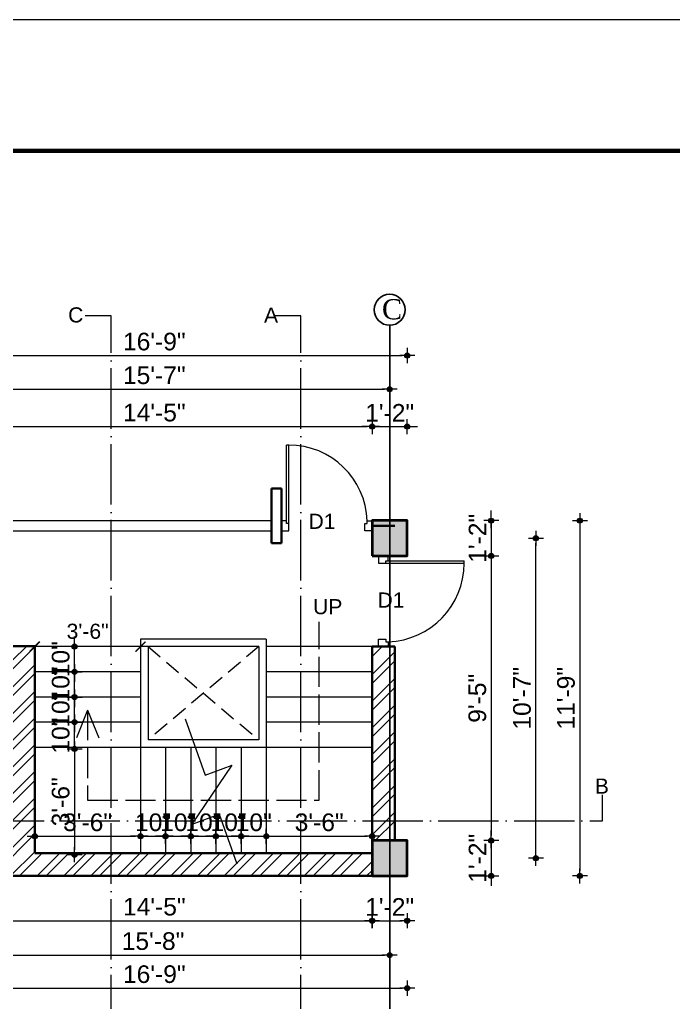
# Model space of a CAD drawing. Header units: inches. Extents: x -12073856 to 12321241, y -1226296 to 1319224.
# Drawn here: x 126840.1 to 127099.8, y 49880.2 to 50270.3 of the extents above; entities that cross this region are included whole.
import ezdxf

# ---------------------------------------------------------------- set-up
doc = ezdxf.new("R2010")
doc.units = ezdxf.units.IN
doc.header["$MEASUREMENT"] = 0
doc.header["$PDMODE"] = 35
for name, pattern in [('ACAD_ISO02W100', [15, 12, -3]), ('ACAD_ISO04W100', [30, 24, -3, 0, -3]), ('DASHED', [19.05, 12.7, -6.35])]:
    doc.linetypes.add(name, pattern=pattern)
for name, color, linetype, lineweight in [('1', 7, 'Continuous', 13), ('BORDER', 7, 'Continuous', 60), ('Column', 181, 'Continuous', 40), ('Hatch', 9, 'Continuous', 9), ('Hidden', 254, 'ACAD_ISO02W100', 15), ('SECTION', 7, 'ACAD_ISO04W100', 18), ('Stairs', 61, 'Continuous', 18), ('TEXT', 255, 'Continuous', 35), ('Toilet', 7, 'Continuous', 25), ('Walls', 11, 'Continuous', 35), ('Window', 3, 'Continuous', 0), ('Windows', 151, 'Continuous', 15)]:
    doc.layers.add(name, color=color, linetype=linetype, lineweight=lineweight)
doc.styles.add('ordinary', font='times.ttf')
doc.styles.add('ramon', font='arial.ttf')
doc.styles.get("Standard").update_dxf_attribs({"font": 'arial.ttf'})
doc.dimstyles.new('S8', dxfattribs={"dimtxt": 7, "dimasz": 2, "dimexe": 6, "dimexo": 18, "dimgap": 1.9375, "dimtad": 1, "dimdec": 1, "dimzin": 3, "dimdsep": 46, "dimlunit": 4, "dimtxsty": 'ramon', "dimblk": 'dot 2', "dimcen": 0.09375, "dimse1": 1, "dimse2": 1, "dimclrd": 1, "dimclre": 1, "dimclrt": 256, "dimadec": 0, "dimazin": 0, "dimtfac": 0.75, "dimtdec": 1, "dimtix": 1, "dimtmove": 1, "dimatfit": 3, "dimldrblk": 'DOT', "dimfxl": 1, "dimtolj": 1, "dimtzin": 0, "dimlwd": 9, "dimlwe": 9, "dimarcsym": 0})
doc.dimstyles.get("Standard").update_dxf_attribs({"dimtxt": 6, "dimasz": 4, "dimexe": 0, "dimexo": 6, "dimgap": 3, "dimtad": 1, "dimdec": 0, "dimzin": 0, "dimdsep": 46, "dimlunit": 4, "dimtxsty": 'Standard', "dimblk": 'ARCHTICK', "dimcen": 0.09, "dimdle": 3, "dimclrd": 256, "dimadec": 0, "dimazin": 0, "dimtfac": 1, "dimtdec": 0, "dimtofl": 0, "dimtmove": 0, "dimatfit": 3, "dimfxl": 1, "dimfxlon": 1, "dimtolj": 1, "dimtzin": 0, "dimlwd": -1, "dimarcsym": 0})
pattern_1 = [(45, (4066.87, 11377.191), (-5.30330086, 5.30330086), []), (45, (4070.406, 11377.191), (-5.30330086, 5.30330086), [])]

# ---------------------------------------------------------------- blocks, each defined once
blk = doc.blocks.new('colm')
at = {"layer": 'Hatch'}
h = blk.add_hatch(color=256, dxfattribs=at)
h.dxf.hatch_style = 1
h.paths.add_polyline_path([(66705.71, 8319.73), (66705.71, 8307.73), (66717.71, 8307.73), (66717.71, 8319.73)])
at = {"layer": 'Column'}
blk.add_lwpolyline([(66705.71, 8307.73), (66717.71, 8307.73), (66717.71, 8319.73), (66705.71, 8319.73)], close=True, dxfattribs=at)
blk = doc.blocks.new('dot1')
at = {"layer": 'Hatch'}
h = blk.add_hatch(color=256, dxfattribs=at)
edge = h.paths.add_edge_path()
edge.add_arc((0, 0), 1, 0, 360)
for p, q in [((3, 0), (-3, 0)), ((0, 3), (0, -3))]:
    blk.add_line(p, q, dxfattribs=at)
blk.add_circle((0, 0), 1, dxfattribs=at)
blk = doc.blocks.new('dot 2')
at = {"layer": 'Hatch', "xscale": 0.5, "yscale": 0.5, "zscale": 0.5}
blk.add_blockref('dot1', (0, 0), dxfattribs=at)
blk = doc.blocks.new('*D2276')
at = {"layer": 'Defpoints', "color": 0, "transparency": 16777216}
for p in [(126980.09, 49940.27), (126994.09, 49940.27), (126994.09, 49912.63)]:
    blk.add_point(p, dxfattribs=at)
at = {"layer": 'Toilet', "color": 1, "lineweight": 9, "transparency": 16777216}
blk.add_line((126982.09, 49912.63), (126992.09, 49912.63), dxfattribs=at)
at = {"layer": 'Toilet', "color": 1, "lineweight": 9, "transparency": 16777216, "xscale": 2, "yscale": 2, "zscale": 2, "rotation": 180}
blk.add_blockref('dot 2', (126980.09, 49912.63), dxfattribs=at)
at = {"layer": 'Toilet', "color": 1, "lineweight": 9, "transparency": 16777216, "xscale": 2, "yscale": 2, "zscale": 2}
blk.add_blockref('dot 2', (126994.09, 49912.63), dxfattribs=at)
at = {"layer": 'Toilet', "transparency": 16777216, "insert": (126987.09, 49918.08), "char_height": 7, "attachment_point": 5, "style": 'ramon'}
blk.add_mtext('\\A1;1\'-2"', dxfattribs=at)
blk = doc.blocks.new('_Dot')
at = {"color": 0, "lineweight": -2}
blk.add_line((-0.5, 0), (-1, 0), dxfattribs=at)
at = {"color": 0, "const_width": 0.5}
blk.add_lwpolyline([(-0.25, 0, 1), (0.25, 0, 1)], format="xyb", close=True, dxfattribs=at)
blk = doc.blocks.new('GFFGS')
at = {"layer": 'Windows'}
for p, q in [((97915.22, 19628.63), (97915.22, 19658.74)), ((97916.19, 19658.74), (97915.22, 19658.74)), ((97916.19, 19627.65), (97916.19, 19658.77)), ((97915.22, 19628.63), (97913.27, 19628.63)), ((97913.27, 19628.63), (97913.27, 19624.73)), ((97915.22, 19627.65), (97915.22, 19628.63)), ((97916.19, 19627.65), (97915.22, 19627.65)), ((97916.19, 19624.73), (97916.19, 19627.65)), ((97946.35, 19624.73), (97946.35, 19627.65)), ((97946.35, 19627.65), (97947.32, 19627.65)), ((97947.32, 19627.65), (97947.32, 19628.63)), ((97947.32, 19628.63), (97949.27, 19628.63)), ((97949.27, 19628.63), (97949.27, 19624.73)), ((97913.27, 19624.73), (97916.19, 19624.73)), ((97949.27, 19624.73), (97946.35, 19624.73))]:
    blk.add_line(p, q, dxfattribs=at)
blk.add_arc((97916.25, 19627.66), 31.08, 1.7801, 90.1235, dxfattribs=at)
blk = doc.blocks.new('_ArchTick')
at = {"color": 0, "linetype": 'ByBlock', "const_width": 0.15}
blk.add_lwpolyline([(-0.5, -0.5), (0.5, 0.5)], dxfattribs=at)
blk = doc.blocks.new('*D2272')
at = {"layer": 'Defpoints', "color": 0, "transparency": 16777216}
for p in [(126846.09, 50021.4), (126846.09, 50021.4), (126888.09, 50021.4)]:
    blk.add_point(p, dxfattribs=at)
at = {"layer": 'Windows', "transparency": 16777216}
blk.add_line((126891.09, 50021.4), (126843.09, 50021.4), dxfattribs=at)
at = {"layer": 'Windows', "transparency": 16777216, "xscale": 4, "yscale": 4, "zscale": 4, "rotation": 180}
blk.add_blockref('_ArchTick', (126846.09, 50021.4), dxfattribs=at)
at = {"layer": 'Windows', "transparency": 16777216, "xscale": 4, "yscale": 4, "zscale": 4}
blk.add_blockref('_ArchTick', (126888.09, 50021.4), dxfattribs=at)
at = {"layer": 'Windows', "color": 0, "transparency": 16777216, "insert": (126867.09, 50027.46), "char_height": 6, "attachment_point": 5}
blk.add_mtext('\\A1;3\'-6"', dxfattribs=at)
blk = doc.blocks.new('*D2273')
at = {"layer": 'Defpoints', "color": 0, "transparency": 16777216}
for p in [(126861.93, 49980.81), (126861.93, 49938.81), (126861.93, 49938.81)]:
    blk.add_point(p, dxfattribs=at)
at = {"layer": 'Toilet', "color": 1, "lineweight": 9, "transparency": 16777216}
blk.add_line((126861.93, 49978.81), (126861.93, 49940.81), dxfattribs=at)
at = {"layer": 'Toilet', "color": 1, "lineweight": 9, "transparency": 16777216, "xscale": 2, "yscale": 2, "zscale": 2}
for p, rotation in [((126861.93, 49980.81), 90), ((126861.93, 49938.81), 270)]:
    blk.add_blockref('dot 2', p, dxfattribs=dict(at, rotation=rotation))
at = {"layer": 'Toilet', "transparency": 16777216, "insert": (126856.41, 49959.81), "char_height": 7, "attachment_point": 5, "rotation": 90, "style": 'ramon'}
blk.add_mtext('\\A1;3\'-6"', dxfattribs=at)
blk = doc.blocks.new('*D2271')
at = {"layer": 'Defpoints', "color": 0, "transparency": 16777216}
for p in [(126807.09, 49940.27), (126980.09, 49940.27), (126980.09, 49912.63)]:
    blk.add_point(p, dxfattribs=at)
at = {"layer": 'Toilet', "color": 1, "lineweight": 9, "transparency": 16777216}
blk.add_line((126809.09, 49912.63), (126978.09, 49912.63), dxfattribs=at)
at = {"layer": 'Toilet', "color": 1, "lineweight": 9, "transparency": 16777216, "xscale": 2, "yscale": 2, "zscale": 2, "rotation": 180}
blk.add_blockref('dot 2', (126807.09, 49912.63), dxfattribs=at)
at = {"layer": 'Toilet', "color": 1, "lineweight": 9, "transparency": 16777216, "xscale": 2, "yscale": 2, "zscale": 2}
blk.add_blockref('dot 2', (126980.09, 49912.63), dxfattribs=at)
at = {"layer": 'Toilet', "transparency": 16777216, "insert": (126893.59, 49918.14), "char_height": 7, "attachment_point": 5, "style": 'ramon'}
blk.add_mtext('\\A1;14\'-5"', dxfattribs=at)
blk = doc.blocks.new('*D2277')
at = {"layer": 'Defpoints', "color": 0, "transparency": 16777216}
for p in [(126861.93, 49991.4), (126888.09, 49991.4), (126861.93, 49980.81)]:
    blk.add_point(p, dxfattribs=at)
at = {"layer": 'Toilet', "color": 1, "lineweight": 9, "transparency": 16777216}
for p, q in [((126861.93, 49993.4), (126861.93, 49995.4)), ((126861.93, 49980.81), (126861.93, 49991.4)), ((126861.93, 49978.81), (126861.93, 49976.81))]:
    blk.add_line(p, q, dxfattribs=at)
at = {"layer": 'Toilet', "color": 1, "lineweight": 9, "transparency": 16777216, "xscale": 2, "yscale": 2, "zscale": 2}
for p, rotation in [((126861.93, 49991.4), 270), ((126861.93, 49980.81), 90)]:
    blk.add_blockref('dot 2', p, dxfattribs=dict(at, rotation=rotation))
at = {"layer": 'Toilet', "transparency": 16777216, "insert": (126856.42, 49986.1), "char_height": 7, "attachment_point": 5, "rotation": 90, "style": 'ramon'}
blk.add_mtext('\\A1;10"', dxfattribs=at)
blk = doc.blocks.new('*D2278')
at = {"layer": 'Defpoints', "color": 0, "transparency": 16777216}
for p in [(126861.93, 50001.4), (126888.09, 50001.4), (126888.09, 49991.4)]:
    blk.add_point(p, dxfattribs=at)
at = {"layer": 'Toilet', "color": 1, "lineweight": 9, "transparency": 16777216}
for p, q in [((126861.93, 50003.4), (126861.93, 50005.4)), ((126861.93, 49991.4), (126861.93, 50001.4)), ((126861.93, 49989.4), (126861.93, 49987.4))]:
    blk.add_line(p, q, dxfattribs=at)
at = {"layer": 'Toilet', "color": 1, "lineweight": 9, "transparency": 16777216, "xscale": 2, "yscale": 2, "zscale": 2}
for p, rotation in [((126861.93, 50001.4), 270), ((126861.93, 49991.4), 90)]:
    blk.add_blockref('dot 2', p, dxfattribs=dict(at, rotation=rotation))
at = {"layer": 'Toilet', "transparency": 16777216, "insert": (126856.42, 49996.4), "char_height": 7, "attachment_point": 5, "rotation": 90, "style": 'ramon'}
blk.add_mtext('\\A1;10"', dxfattribs=at)
blk = doc.blocks.new('*D2279')
at = {"layer": 'Defpoints', "color": 0, "transparency": 16777216}
for p in [(126861.93, 50011.4), (126888.09, 50011.4), (126888.09, 50001.4)]:
    blk.add_point(p, dxfattribs=at)
at = {"layer": 'Toilet', "color": 1, "lineweight": 9, "transparency": 16777216}
for p, q in [((126861.93, 50013.4), (126861.93, 50015.4)), ((126861.93, 50001.4), (126861.93, 50011.4)), ((126861.93, 49999.4), (126861.93, 49997.4))]:
    blk.add_line(p, q, dxfattribs=at)
at = {"layer": 'Toilet', "color": 1, "lineweight": 9, "transparency": 16777216, "xscale": 2, "yscale": 2, "zscale": 2}
for p, rotation in [((126861.93, 50011.4), 270), ((126861.93, 50001.4), 90)]:
    blk.add_blockref('dot 2', p, dxfattribs=dict(at, rotation=rotation))
at = {"layer": 'Toilet', "transparency": 16777216, "insert": (126856.42, 50006.4), "char_height": 7, "attachment_point": 5, "rotation": 90, "style": 'ramon'}
blk.add_mtext('\\A1;10"', dxfattribs=at)
blk = doc.blocks.new('*D2280')
at = {"layer": 'Defpoints', "color": 0, "transparency": 16777216}
for p in [(126861.93, 50021.4), (126888.09, 50021.4), (126888.09, 50011.4)]:
    blk.add_point(p, dxfattribs=at)
at = {"layer": 'Toilet', "color": 1, "lineweight": 9, "transparency": 16777216}
for p, q in [((126861.93, 50023.4), (126861.93, 50025.4)), ((126861.93, 50011.4), (126861.93, 50021.4)), ((126861.93, 50009.4), (126861.93, 50007.4))]:
    blk.add_line(p, q, dxfattribs=at)
at = {"layer": 'Toilet', "color": 1, "lineweight": 9, "transparency": 16777216, "xscale": 2, "yscale": 2, "zscale": 2}
for p, rotation in [((126861.93, 50021.4), 270), ((126861.93, 50011.4), 90)]:
    blk.add_blockref('dot 2', p, dxfattribs=dict(at, rotation=rotation))
at = {"layer": 'Toilet', "transparency": 16777216, "insert": (126856.42, 50016.4), "char_height": 7, "attachment_point": 5, "rotation": 90, "style": 'ramon'}
blk.add_mtext('\\A1;10"', dxfattribs=at)
blk = doc.blocks.new('*D2281')
at = {"layer": 'Defpoints', "color": 0, "transparency": 16777216}
for p in [(126888.09, 49946.13), (126846.09, 49939.4), (126888.09, 49939.4)]:
    blk.add_point(p, dxfattribs=at)
at = {"layer": 'Toilet', "color": 1, "lineweight": 9, "transparency": 16777216}
blk.add_line((126848.09, 49946.13), (126886.09, 49946.13), dxfattribs=at)
at = {"layer": 'Toilet', "color": 1, "lineweight": 9, "transparency": 16777216, "xscale": 2, "yscale": 2, "zscale": 2, "rotation": 180}
blk.add_blockref('dot 2', (126846.09, 49946.13), dxfattribs=at)
at = {"layer": 'Toilet', "color": 1, "lineweight": 9, "transparency": 16777216, "xscale": 2, "yscale": 2, "zscale": 2}
blk.add_blockref('dot 2', (126888.09, 49946.13), dxfattribs=at)
at = {"layer": 'Toilet', "transparency": 16777216, "insert": (126867.09, 49951.64), "char_height": 7, "attachment_point": 5, "style": 'ramon'}
blk.add_mtext('\\A1;3\'-6"', dxfattribs=at)
blk = doc.blocks.new('*D2282')
at = {"layer": 'Defpoints', "color": 0, "transparency": 16777216}
for p in [(126898.09, 49946.13), (126888.09, 49939.4), (126898.09, 49939.4)]:
    blk.add_point(p, dxfattribs=at)
at = {"layer": 'Toilet', "color": 1, "lineweight": 9, "transparency": 16777216}
for p, q in [((126886.09, 49946.13), (126884.09, 49946.13)), ((126888.09, 49946.13), (126898.09, 49946.13)), ((126900.09, 49946.13), (126902.09, 49946.13))]:
    blk.add_line(p, q, dxfattribs=at)
at = {"layer": 'Toilet', "color": 1, "lineweight": 9, "transparency": 16777216, "xscale": 2, "yscale": 2, "zscale": 2}
blk.add_blockref('dot 2', (126888.09, 49946.13), dxfattribs=at)
at = {"layer": 'Toilet', "color": 1, "lineweight": 9, "transparency": 16777216, "xscale": 2, "yscale": 2, "zscale": 2, "rotation": 180}
blk.add_blockref('dot 2', (126898.09, 49946.13), dxfattribs=at)
at = {"layer": 'Toilet', "transparency": 16777216, "insert": (126893.09, 49951.64), "char_height": 7, "attachment_point": 5, "style": 'ramon'}
blk.add_mtext('\\A1;10"', dxfattribs=at)
blk = doc.blocks.new('*D2283')
at = {"layer": 'Defpoints', "color": 0, "transparency": 16777216}
for p in [(126908.09, 49946.13), (126898.09, 49939.4), (126908.09, 49939.4)]:
    blk.add_point(p, dxfattribs=at)
at = {"layer": 'Toilet', "color": 1, "lineweight": 9, "transparency": 16777216}
for p, q in [((126896.09, 49946.13), (126894.09, 49946.13)), ((126898.09, 49946.13), (126908.09, 49946.13)), ((126910.09, 49946.13), (126912.09, 49946.13))]:
    blk.add_line(p, q, dxfattribs=at)
at = {"layer": 'Toilet', "color": 1, "lineweight": 9, "transparency": 16777216, "xscale": 2, "yscale": 2, "zscale": 2}
blk.add_blockref('dot 2', (126898.09, 49946.13), dxfattribs=at)
at = {"layer": 'Toilet', "color": 1, "lineweight": 9, "transparency": 16777216, "xscale": 2, "yscale": 2, "zscale": 2, "rotation": 180}
blk.add_blockref('dot 2', (126908.09, 49946.13), dxfattribs=at)
at = {"layer": 'Toilet', "transparency": 16777216, "insert": (126903.09, 49951.64), "char_height": 7, "attachment_point": 5, "style": 'ramon'}
blk.add_mtext('\\A1;10"', dxfattribs=at)
blk = doc.blocks.new('*D2284')
at = {"layer": 'Defpoints', "color": 0, "transparency": 16777216}
for p in [(126918.09, 49946.13), (126908.09, 49939.4), (126918.09, 49939.4)]:
    blk.add_point(p, dxfattribs=at)
at = {"layer": 'Toilet', "color": 1, "lineweight": 9, "transparency": 16777216}
for p, q in [((126906.09, 49946.13), (126904.09, 49946.13)), ((126908.09, 49946.13), (126918.09, 49946.13)), ((126920.09, 49946.13), (126922.09, 49946.13))]:
    blk.add_line(p, q, dxfattribs=at)
at = {"layer": 'Toilet', "color": 1, "lineweight": 9, "transparency": 16777216, "xscale": 2, "yscale": 2, "zscale": 2}
blk.add_blockref('dot 2', (126908.09, 49946.13), dxfattribs=at)
at = {"layer": 'Toilet', "color": 1, "lineweight": 9, "transparency": 16777216, "xscale": 2, "yscale": 2, "zscale": 2, "rotation": 180}
blk.add_blockref('dot 2', (126918.09, 49946.13), dxfattribs=at)
at = {"layer": 'Toilet', "transparency": 16777216, "insert": (126913.09, 49951.64), "char_height": 7, "attachment_point": 5, "style": 'ramon'}
blk.add_mtext('\\A1;10"', dxfattribs=at)
blk = doc.blocks.new('*D2285')
at = {"layer": 'Defpoints', "color": 0, "transparency": 16777216}
for p in [(126928.09, 49946.13), (126918.09, 49939.4), (126928.09, 49939.4)]:
    blk.add_point(p, dxfattribs=at)
at = {"layer": 'Toilet', "color": 1, "lineweight": 9, "transparency": 16777216}
for p, q in [((126916.09, 49946.13), (126914.09, 49946.13)), ((126918.09, 49946.13), (126928.09, 49946.13)), ((126930.09, 49946.13), (126932.09, 49946.13))]:
    blk.add_line(p, q, dxfattribs=at)
at = {"layer": 'Toilet', "color": 1, "lineweight": 9, "transparency": 16777216, "xscale": 2, "yscale": 2, "zscale": 2}
blk.add_blockref('dot 2', (126918.09, 49946.13), dxfattribs=at)
at = {"layer": 'Toilet', "color": 1, "lineweight": 9, "transparency": 16777216, "xscale": 2, "yscale": 2, "zscale": 2, "rotation": 180}
blk.add_blockref('dot 2', (126928.09, 49946.13), dxfattribs=at)
at = {"layer": 'Toilet', "transparency": 16777216, "insert": (126923.09, 49951.64), "char_height": 7, "attachment_point": 5, "style": 'ramon'}
blk.add_mtext('\\A1;10"', dxfattribs=at)
blk = doc.blocks.new('*D2286')
at = {"layer": 'Defpoints', "color": 0, "transparency": 16777216}
for p in [(126938.09, 49946.13), (126928.09, 49939.4), (126938.09, 49939.4)]:
    blk.add_point(p, dxfattribs=at)
at = {"layer": 'Toilet', "color": 1, "lineweight": 9, "transparency": 16777216}
for p, q in [((126926.09, 49946.13), (126924.09, 49946.13)), ((126928.09, 49946.13), (126938.09, 49946.13)), ((126940.09, 49946.13), (126942.09, 49946.13))]:
    blk.add_line(p, q, dxfattribs=at)
at = {"layer": 'Toilet', "color": 1, "lineweight": 9, "transparency": 16777216, "xscale": 2, "yscale": 2, "zscale": 2}
blk.add_blockref('dot 2', (126928.09, 49946.13), dxfattribs=at)
at = {"layer": 'Toilet', "color": 1, "lineweight": 9, "transparency": 16777216, "xscale": 2, "yscale": 2, "zscale": 2, "rotation": 180}
blk.add_blockref('dot 2', (126938.09, 49946.13), dxfattribs=at)
at = {"layer": 'Toilet', "transparency": 16777216, "insert": (126933.09, 49951.64), "char_height": 7, "attachment_point": 5, "style": 'ramon'}
blk.add_mtext('\\A1;10"', dxfattribs=at)
blk = doc.blocks.new('*D2287')
at = {"layer": 'Defpoints', "color": 0, "transparency": 16777216}
for p in [(126980.09, 49946.13), (126938.09, 49939.4), (126980.09, 49939.4)]:
    blk.add_point(p, dxfattribs=at)
at = {"layer": 'Toilet', "color": 1, "lineweight": 9, "transparency": 16777216}
blk.add_line((126940.09, 49946.13), (126978.09, 49946.13), dxfattribs=at)
at = {"layer": 'Toilet', "color": 1, "lineweight": 9, "transparency": 16777216, "xscale": 2, "yscale": 2, "zscale": 2, "rotation": 180}
blk.add_blockref('dot 2', (126938.09, 49946.13), dxfattribs=at)
at = {"layer": 'Toilet', "color": 1, "lineweight": 9, "transparency": 16777216, "xscale": 2, "yscale": 2, "zscale": 2}
blk.add_blockref('dot 2', (126980.09, 49946.13), dxfattribs=at)
at = {"layer": 'Toilet', "transparency": 16777216, "insert": (126959.09, 49951.64), "char_height": 7, "attachment_point": 5, "style": 'ramon'}
blk.add_mtext('\\A1;3\'-6"', dxfattribs=at)
blk = doc.blocks.new('*D2288')
at = {"layer": 'Defpoints', "color": 0, "transparency": 16777216}
for p in [(126799.09, 49930.4), (126987.09, 49930.4), (126987.09, 49898.96)]:
    blk.add_point(p, dxfattribs=at)
at = {"layer": 'Toilet', "color": 1, "lineweight": 9, "transparency": 16777216}
blk.add_line((126801.09, 49898.96), (126985.09, 49898.96), dxfattribs=at)
at = {"layer": 'Toilet', "color": 1, "lineweight": 9, "transparency": 16777216, "xscale": 2, "yscale": 2, "zscale": 2, "rotation": 180}
blk.add_blockref('dot 2', (126799.09, 49898.96), dxfattribs=at)
at = {"layer": 'Toilet', "color": 1, "lineweight": 9, "transparency": 16777216, "xscale": 2, "yscale": 2, "zscale": 2}
blk.add_blockref('dot 2', (126987.09, 49898.96), dxfattribs=at)
at = {"layer": 'Toilet', "transparency": 16777216, "insert": (126893.09, 49904.48), "char_height": 7, "attachment_point": 5, "style": 'ramon'}
blk.add_mtext('\\A1;15\'-8"', dxfattribs=at)
blk = doc.blocks.new('*D2289')
at = {"layer": 'Defpoints', "color": 0, "transparency": 16777216}
for p in [(126793.09, 49930.4), (126994.09, 49930.4), (126994.09, 49885.85)]:
    blk.add_point(p, dxfattribs=at)
at = {"layer": 'Toilet', "color": 1, "lineweight": 9, "transparency": 16777216}
blk.add_line((126795.09, 49885.85), (126992.09, 49885.85), dxfattribs=at)
at = {"layer": 'Toilet', "color": 1, "lineweight": 9, "transparency": 16777216, "xscale": 2, "yscale": 2, "zscale": 2, "rotation": 180}
blk.add_blockref('dot 2', (126793.09, 49885.85), dxfattribs=at)
at = {"layer": 'Toilet', "color": 1, "lineweight": 9, "transparency": 16777216, "xscale": 2, "yscale": 2, "zscale": 2}
blk.add_blockref('dot 2', (126994.09, 49885.85), dxfattribs=at)
at = {"layer": 'Toilet', "transparency": 16777216, "insert": (126893.59, 49891.36), "char_height": 7, "attachment_point": 5, "style": 'ramon'}
blk.add_mtext('\\A1;16\'-9"', dxfattribs=at)
blk = doc.blocks.new('*D2290')
at = {"layer": 'Defpoints', "color": 0, "transparency": 16777216}
for p in [(126994.09, 50071.4), (126994.09, 50057.4), (127027.45, 50057.4)]:
    blk.add_point(p, dxfattribs=at)
at = {"layer": 'Toilet', "color": 1, "lineweight": 9, "transparency": 16777216}
for p, q in [((127027.45, 50073.4), (127027.45, 50075.4)), ((127027.45, 50071.4), (127027.45, 50057.4)), ((127027.45, 50055.4), (127027.45, 50053.4))]:
    blk.add_line(p, q, dxfattribs=at)
at = {"layer": 'Toilet', "color": 1, "lineweight": 9, "transparency": 16777216, "xscale": 2, "yscale": 2, "zscale": 2}
for p, rotation in [((127027.45, 50071.4), 270), ((127027.45, 50057.4), 90)]:
    blk.add_blockref('dot 2', p, dxfattribs=dict(at, rotation=rotation))
at = {"layer": 'Toilet', "transparency": 16777216, "insert": (127022, 50064.4), "char_height": 7, "attachment_point": 5, "rotation": 90, "style": 'ramon'}
blk.add_mtext('\\A1;1\'-2"', dxfattribs=at)
blk = doc.blocks.new('*D2291')
at = {"layer": 'Defpoints', "color": 0, "transparency": 16777216}
for p in [(126994.09, 50057.4), (126994.09, 49944.4), (127027.45, 49944.4)]:
    blk.add_point(p, dxfattribs=at)
at = {"layer": 'Toilet', "color": 1, "lineweight": 9, "transparency": 16777216}
blk.add_line((127027.45, 50055.4), (127027.45, 49946.4), dxfattribs=at)
at = {"layer": 'Toilet', "color": 1, "lineweight": 9, "transparency": 16777216, "xscale": 2, "yscale": 2, "zscale": 2}
for p, rotation in [((127027.45, 50057.4), 90), ((127027.45, 49944.4), 270)]:
    blk.add_blockref('dot 2', p, dxfattribs=dict(at, rotation=rotation))
at = {"layer": 'Toilet', "transparency": 16777216, "insert": (127021.94, 50000.9), "char_height": 7, "attachment_point": 5, "rotation": 90, "style": 'ramon'}
blk.add_mtext('\\A1;9\'-5"', dxfattribs=at)
blk = doc.blocks.new('*D2292')
at = {"layer": 'Defpoints', "color": 0, "transparency": 16777216}
for p in [(126994.09, 49944.4), (126994.09, 49930.4), (127027.45, 49930.4)]:
    blk.add_point(p, dxfattribs=at)
at = {"layer": 'Toilet', "color": 1, "lineweight": 9, "transparency": 16777216}
for p, q in [((127027.45, 49946.4), (127027.45, 49948.4)), ((127027.45, 49944.4), (127027.45, 49930.4)), ((127027.45, 49928.4), (127027.45, 49926.4))]:
    blk.add_line(p, q, dxfattribs=at)
at = {"layer": 'Toilet', "color": 1, "lineweight": 9, "transparency": 16777216, "xscale": 2, "yscale": 2, "zscale": 2}
for p, rotation in [((127027.45, 49944.4), 270), ((127027.45, 49930.4), 90)]:
    blk.add_blockref('dot 2', p, dxfattribs=dict(at, rotation=rotation))
at = {"layer": 'Toilet', "transparency": 16777216, "insert": (127022, 49937.4), "char_height": 7, "attachment_point": 5, "rotation": 90, "style": 'ramon'}
blk.add_mtext('\\A1;1\'-2"', dxfattribs=at)
blk = doc.blocks.new('*D2293')
at = {"layer": 'Defpoints', "color": 0, "transparency": 16777216}
for p in [(126994.09, 50064.4), (127045.21, 50064.4), (126994.09, 49937.4)]:
    blk.add_point(p, dxfattribs=at)
at = {"layer": 'Toilet', "color": 1, "lineweight": 9, "transparency": 16777216}
blk.add_line((127045.21, 49939.4), (127045.21, 50062.4), dxfattribs=at)
at = {"layer": 'Toilet', "color": 1, "lineweight": 9, "transparency": 16777216, "xscale": 2, "yscale": 2, "zscale": 2}
for p, rotation in [((127045.21, 50064.4), 90), ((127045.21, 49937.4), 270)]:
    blk.add_blockref('dot 2', p, dxfattribs=dict(at, rotation=rotation))
at = {"layer": 'Toilet', "transparency": 16777216, "insert": (127039.69, 50000.9), "char_height": 7, "attachment_point": 5, "rotation": 90, "style": 'ramon'}
blk.add_mtext('\\A1;10\'-7"', dxfattribs=at)
blk = doc.blocks.new('*D2294')
at = {"layer": 'Defpoints', "color": 0, "transparency": 16777216}
for p in [(126994.09, 50071.4), (126994.09, 49930.4), (127062.67, 49930.4)]:
    blk.add_point(p, dxfattribs=at)
at = {"layer": 'Toilet', "color": 1, "lineweight": 9, "transparency": 16777216}
blk.add_line((127062.67, 50069.4), (127062.67, 49932.4), dxfattribs=at)
at = {"layer": 'Toilet', "color": 1, "lineweight": 9, "transparency": 16777216, "xscale": 2, "yscale": 2, "zscale": 2}
for p, rotation in [((127062.67, 50071.4), 90), ((127062.67, 49930.4), 270)]:
    blk.add_blockref('dot 2', p, dxfattribs=dict(at, rotation=rotation))
at = {"layer": 'Toilet', "transparency": 16777216, "insert": (127057.16, 50000.9), "char_height": 7, "attachment_point": 5, "rotation": 90, "style": 'ramon'}
blk.add_mtext('\\A1;11\'-9"', dxfattribs=at)
blk = doc.blocks.new('*D2303')
at = {"layer": 'Defpoints', "color": 0, "transparency": 16777216}
for p in [(126980.09, 50108.73), (126807.09, 50071.4), (126980.09, 50071.4)]:
    blk.add_point(p, dxfattribs=at)
at = {"layer": 'Toilet', "color": 1, "lineweight": 9, "transparency": 16777216}
blk.add_line((126809.09, 50108.73), (126978.09, 50108.73), dxfattribs=at)
at = {"layer": 'Toilet', "color": 1, "lineweight": 9, "transparency": 16777216, "xscale": 2, "yscale": 2, "zscale": 2, "rotation": 180}
blk.add_blockref('dot 2', (126807.09, 50108.73), dxfattribs=at)
at = {"layer": 'Toilet', "color": 1, "lineweight": 9, "transparency": 16777216, "xscale": 2, "yscale": 2, "zscale": 2}
blk.add_blockref('dot 2', (126980.09, 50108.73), dxfattribs=at)
at = {"layer": 'Toilet', "transparency": 16777216, "insert": (126893.59, 50114.25), "char_height": 7, "attachment_point": 5, "style": 'ramon'}
blk.add_mtext('\\A1;14\'-5"', dxfattribs=at)
blk = doc.blocks.new('*D2304')
at = {"layer": 'Defpoints', "color": 0, "transparency": 16777216}
for p in [(126994.09, 50108.73), (126980.09, 50071.4), (126994.09, 50071.4)]:
    blk.add_point(p, dxfattribs=at)
at = {"layer": 'Toilet', "color": 1, "lineweight": 9, "transparency": 16777216}
for p, q in [((126978.09, 50108.73), (126976.09, 50108.73)), ((126980.09, 50108.73), (126994.09, 50108.73)), ((126996.09, 50108.73), (126998.09, 50108.73))]:
    blk.add_line(p, q, dxfattribs=at)
at = {"layer": 'Toilet', "color": 1, "lineweight": 9, "transparency": 16777216, "xscale": 2, "yscale": 2, "zscale": 2}
blk.add_blockref('dot 2', (126980.09, 50108.73), dxfattribs=at)
at = {"layer": 'Toilet', "color": 1, "lineweight": 9, "transparency": 16777216, "xscale": 2, "yscale": 2, "zscale": 2, "rotation": 180}
blk.add_blockref('dot 2', (126994.09, 50108.73), dxfattribs=at)
at = {"layer": 'Toilet', "transparency": 16777216, "insert": (126987.09, 50114.19), "char_height": 7, "attachment_point": 5, "style": 'ramon'}
blk.add_mtext('\\A1;1\'-2"', dxfattribs=at)
blk = doc.blocks.new('*D2305')
at = {"layer": 'Defpoints', "color": 0, "transparency": 16777216}
for p in [(126987.09, 50123.56), (126800.09, 50071.4), (126987.09, 50071.4)]:
    blk.add_point(p, dxfattribs=at)
at = {"layer": 'Toilet', "color": 1, "lineweight": 9, "transparency": 16777216}
blk.add_line((126802.09, 50123.56), (126985.09, 50123.56), dxfattribs=at)
at = {"layer": 'Toilet', "color": 1, "lineweight": 9, "transparency": 16777216, "xscale": 2, "yscale": 2, "zscale": 2, "rotation": 180}
blk.add_blockref('dot 2', (126800.09, 50123.56), dxfattribs=at)
at = {"layer": 'Toilet', "color": 1, "lineweight": 9, "transparency": 16777216, "xscale": 2, "yscale": 2, "zscale": 2}
blk.add_blockref('dot 2', (126987.09, 50123.56), dxfattribs=at)
at = {"layer": 'Toilet', "transparency": 16777216, "insert": (126893.59, 50129.07), "char_height": 7, "attachment_point": 5, "style": 'ramon'}
blk.add_mtext('\\A1;15\'-7"', dxfattribs=at)
blk = doc.blocks.new('*D2306')
at = {"layer": 'Defpoints', "color": 0, "transparency": 16777216}
for p in [(126994.09, 50136.93), (126793.09, 50071.4), (126994.09, 50071.4)]:
    blk.add_point(p, dxfattribs=at)
at = {"layer": 'Toilet', "color": 1, "lineweight": 9, "transparency": 16777216}
blk.add_line((126795.09, 50136.93), (126992.09, 50136.93), dxfattribs=at)
at = {"layer": 'Toilet', "color": 1, "lineweight": 9, "transparency": 16777216, "xscale": 2, "yscale": 2, "zscale": 2, "rotation": 180}
blk.add_blockref('dot 2', (126793.09, 50136.93), dxfattribs=at)
at = {"layer": 'Toilet', "color": 1, "lineweight": 9, "transparency": 16777216, "xscale": 2, "yscale": 2, "zscale": 2}
blk.add_blockref('dot 2', (126994.09, 50136.93), dxfattribs=at)
at = {"layer": 'Toilet', "transparency": 16777216, "insert": (126893.59, 50142.44), "char_height": 7, "attachment_point": 5, "style": 'ramon'}
blk.add_mtext('\\A1;16\'-9"', dxfattribs=at)

msp = doc.modelspace()

# ---------------------------------------------------------------- hatches: boundary and pattern name
at = {"layer": 'Hatch'}
h = msp.add_hatch(dxfattribs=at)
h.set_pattern_fill('ANSI32', color=256, scale=20)
h.set_pattern_definition(pattern_1)
h.paths.add_polyline_path([(126846.09, 49939.4), (126846.09, 50021.64), (126837.09, 50021.64), (126837.09, 49939.4), (126807.09, 49939.4), (126807.09, 49930.4), (126980.09, 49930.4), (126980.09, 49939.4)])
h = msp.add_hatch(dxfattribs=at)
h.set_pattern_fill('ANSI32', color=256, scale=20)
h.set_pattern_definition(pattern_1)
h.paths.add_polyline_path([(126989.09, 50021.4), (126980.09, 50021.4), (126980.09, 49944.4), (126989.09, 49944.4)])

# ---------------------------------------------------------------- linework, layer by layer
msp.add_line((126987.09, 50148.96), (126987.09, 49877.58))
at = {"layer": 'BORDER'}
msp.add_lwpolyline([(127480.18, 50218.25), (127480.18, 48127.4), (124417.35, 48127.4), (124417.35, 50218.25)], close=True, dxfattribs=at)
at = {"layer": 'Hidden'}
for p, q in [((126959.09, 49960.4), (126959.09, 50031.25)), ((126867.09, 49996.22), (126862.66, 49985.22)), ((126867.09, 49996.22), (126867.09, 49960.4)), ((126867.09, 49996.22), (126871.52, 49985.22)), ((126867.09, 49960.4), (126959.09, 49960.4))]:
    msp.add_line(p, q, dxfattribs=at)
at = {"layer": 'SECTION'}
for p, q in [((126876.49, 50152.75), (126866.11, 50152.75)), ((126876.49, 49867.1), (126876.49, 50152.75)), ((126951.74, 50152.75), (126941.35, 50152.75)), ((126951.74, 49867.1), (126951.74, 50152.75)), ((127071.58, 49952.2), (127071.58, 49962.59)), ((126705.39, 49952.2), (127071.58, 49952.2))]:
    msp.add_line(p, q, dxfattribs=at)
at = {"layer": 'Stairs'}
for p, q in [((126938.09, 50024.4), (126888.09, 50024.4)), ((126888.09, 50024.4), (126888.09, 49939.4)), ((126938.09, 50024.4), (126938.09, 49939.4)), ((126888.09, 50021.4), (126846.09, 50021.4)), ((126935.09, 50021.4), (126891.09, 50021.4)), ((126891.09, 50021.4), (126891.09, 49984.4)), ((126935.09, 50021.4), (126935.09, 49984.4)), ((126980.09, 50021.4), (126938.09, 50021.4)), ((126888.09, 50011.4), (126846.09, 50011.4)), ((126980.09, 50011.4), (126938.09, 50011.4)), ((126888.09, 50001.4), (126846.09, 50001.4)), ((126980.09, 50001.4), (126938.09, 50001.4)), ((126888.09, 49991.4), (126846.09, 49991.4)), ((126905.79, 49992.72), (126913.77, 49970.41)), ((126980.09, 49991.4), (126938.09, 49991.4)), ((126909.84, 49984.4), (126891.09, 49984.4)), ((126935.09, 49984.4), (126909.84, 49984.4)), ((126909.84, 49981.4), (126846.09, 49981.4)), ((126898.09, 49981.4), (126898.09, 49939.4)), ((126908.09, 49981.4), (126908.09, 49939.4)), ((126980.09, 49981.4), (126909.84, 49981.4)), ((126918.09, 49981.4), (126918.09, 49972.01)), ((126928.09, 49981.4), (126928.09, 49939.4)), ((126908.6, 49950.97), (126924.49, 49974.38)), ((126913.77, 49970.41), (126924.49, 49974.38)), ((126918.09, 49972.01), (126918.09, 49964.95)), ((126918.09, 49964.95), (126918.09, 49954.48)), ((126908.6, 49950.97), (126919.32, 49954.94)), ((126919.32, 49954.94), (126926.39, 49935.19))]:
    msp.add_line(p, q, dxfattribs=at)
at = {"layer": 'Stairs', "linetype": 'DASHED', "ltscale": 0.5}
for p, q in [((126935.09, 50021.4), (126891.09, 49984.4)), ((126891.09, 50021.4), (126935.09, 49984.4)), ((126980.09, 50017.05), (126980.09, 50021.4)), ((126918.09, 49954.48), (126918.09, 49939.4))]:
    msp.add_line(p, q, dxfattribs=at)
at = {"layer": 'Toilet'}
msp.add_circle((126987.09, 50155.11), 6.15, dxfattribs=at)
at = {"layer": 'Walls'}
for p, q in [((126940.09, 50084.14), (126940.09, 50062.4)), ((126940.09, 50084.14), (126944.09, 50084.14)), ((126944.09, 50084.14), (126944.09, 50062.4)), ((126989.09, 50069.4), (126980.09, 50069.4)), ((126944.09, 50062.4), (126940.09, 50062.4)), ((126846.09, 50021.64), (126837.09, 50021.64)), ((126846.09, 50021.64), (126846.09, 49939.4)), ((126980.09, 50021.4), (126980.09, 49944.4)), ((126980.09, 50021.4), (126989.09, 50021.4)), ((126989.09, 50021.4), (126989.09, 49944.4)), ((126980.09, 49939.4), (126846.09, 49939.4)), ((126980.09, 49930.4), (126799.09, 49930.4))]:
    msp.add_line(p, q, dxfattribs=at)
at = {"layer": 'Window'}
msp.add_lwpolyline([(127532.18, 50270.25), (127532.18, 48075.4), (124365.35, 48075.4), (124365.35, 50270.25)], close=True, dxfattribs=at)
at = {"layer": 'Windows'}
for p, q in [((126807.09, 50071.4), (126940.09, 50071.4)), ((126807.09, 50067.4), (126940.09, 50067.4))]:
    msp.add_line(p, q, dxfattribs=at)

# ---------------------------------------------------------------- block references
at = {"layer": 'Column', "xscale": 1.166666666667879, "yscale": 1.166666666667879, "zscale": 1.166666666667879}
for p in [(49156.77, 40365.05), (49156.77, 40238.05)]:
    msp.add_blockref('colm', p, dxfattribs=at)
at = {"layer": 'Windows'}
msp.add_blockref('GFFGS', (29030.82, 30442.66), dxfattribs=at)
at = {"layer": 'Windows', "rotation": 270}
msp.add_blockref('GFFGS', (107357.91, 147970.66), dxfattribs=at)

# ---------------------------------------------------------------- texts
at = {"layer": '1', "insert": (126984, 50159.32), "char_height": 8, "width": 20.1234, "attachment_point": 1, "style": 'ordinary'}
msp.add_mtext('C', dxfattribs=at)
at = {"layer": 'TEXT', "char_height": 6}
for s, insert, attachment_point in [('C', (126865.4, 50149.98), 9), ('A', (126942.76, 50149.98), 9), ('\\pi5.0988;D1', (126949.75, 50074.14), 1), ('\\pi5.0988;D1', (126977.16, 50042.89), 1), ('UP', (126968.31, 50034.17), 9), ('B', (127074.18, 49969.06), 3)]:
    msp.add_mtext_dynamic_manual_height_columns(s, width=18.7269, gutter_width=1, heights=[0], dxfattribs=dict(at, insert=insert, attachment_point=attachment_point))

# ---------------------------------------------------------------- dimensions: what is measured, and where the dimension line sits
at = {"layer": 'Toilet'}
for base, p1, p2, picture, middle in [((126994.09, 50136.93), (126793.09, 50071.4), (126994.09, 50071.4), '*D2306', (126893.59, 50142.44)), ((126987.09, 50123.56), (126800.09, 50071.4), (126987.09, 50071.4), '*D2305', (126893.59, 50129.07)), ((126980.09, 50108.73), (126807.09, 50071.4), (126980.09, 50071.4), '*D2303', (126893.59, 50114.25)), ((126994.09, 50108.73), (126980.09, 50071.4), (126994.09, 50071.4), '*D2304', (126987.09, 50114.19)), ((126888.09, 49946.13), (126846.09, 49939.4), (126888.09, 49939.4), '*D2281', (126867.09, 49951.64)), ((126898.09, 49946.13), (126888.09, 49939.4), (126898.09, 49939.4), '*D2282', (126893.09, 49951.64)), ((126908.09, 49946.13), (126898.09, 49939.4), (126908.09, 49939.4), '*D2283', (126903.09, 49951.64)), ((126918.09, 49946.13), (126908.09, 49939.4), (126918.09, 49939.4), '*D2284', (126913.09, 49951.64)), ((126928.09, 49946.13), (126918.09, 49939.4), (126928.09, 49939.4), '*D2285', (126923.09, 49951.64)), ((126938.09, 49946.13), (126928.09, 49939.4), (126938.09, 49939.4), '*D2286', (126933.09, 49951.64)), ((126980.09, 49946.13), (126938.09, 49939.4), (126980.09, 49939.4), '*D2287', (126959.09, 49951.64)), ((126980.09, 49912.63), (126807.09, 49940.27), (126980.09, 49940.27), '*D2271', (126893.59, 49918.14)), ((126994.09, 49885.85), (126793.09, 49930.4), (126994.09, 49930.4), '*D2289', (126893.59, 49891.36)), ((126987.09, 49898.96), (126799.09, 49930.4), (126987.09, 49930.4), '*D2288', (126893.09, 49904.48))]:
    dim = msp.add_linear_dim(base=base, p1=p1, p2=p2, dimstyle='S8', override={"dimfxl": 2, "dimfxlon": 1, "dimarcsym": 1}, dxfattribs=at)
    dim.commit()
    dim.dimension.update_dxf_attribs({"geometry": picture, "text_midpoint": middle})
for base, p1, p2, picture, middle in [((127027.45, 50057.4), (126994.09, 50071.4), (126994.09, 50057.4), '*D2290', (127022, 50064.4)), ((127027.45, 49944.4), (126994.09, 50057.4), (126994.09, 49944.4), '*D2291', (127021.94, 50000.9)), ((126861.93, 50021.4), (126888.09, 50011.4), (126888.09, 50021.4), '*D2280', (126856.42, 50016.4)), ((126861.93, 50011.4), (126888.09, 50001.4), (126888.09, 50011.4), '*D2279', (126856.42, 50006.4)), ((126861.93, 50001.4), (126888.09, 49991.4), (126888.09, 50001.4), '*D2278', (126856.42, 49996.4)), ((126861.93, 49938.81), (126861.93, 49980.81), (126861.93, 49938.81), '*D2273', (126856.41, 49959.81)), ((127027.45, 49930.4), (126994.09, 49944.4), (126994.09, 49930.4), '*D2292', (127022, 49937.4))]:
    dim = msp.add_linear_dim(base=base, p1=p1, p2=p2, angle=90, dimstyle='S8', override={"dimfxl": 2, "dimfxlon": 1, "dimarcsym": 1}, dxfattribs=at)
    dim.commit()
    dim.dimension.update_dxf_attribs({"geometry": picture, "text_midpoint": middle})
for p1, p2, distance, picture, middle in [((126994.09, 50071.4), (126994.09, 49930.4), 68.58, '*D2294', (127057.16, 50000.9)), ((126994.09, 49937.4), (126994.09, 50064.4), -51.12, '*D2293', (127039.69, 50000.9))]:
    dim = msp.add_aligned_dim(p1=p1, p2=p2, distance=distance, dimstyle='S8', override={"dimfxl": 2, "dimfxlon": 1, "dimarcsym": 1}, dxfattribs=at)
    dim.commit()
    dim.dimension.update_dxf_attribs({"geometry": picture, "text_midpoint": middle})
dim = msp.add_linear_dim(base=(126861.93, 49991.4), p1=(126861.93, 49980.81), p2=(126888.09, 49991.4), angle=90, text='10"', dimstyle='S8', override={"dimfxl": 2, "dimfxlon": 1, "dimarcsym": 1}, dxfattribs=at)
dim.commit()
dim.dimension.update_dxf_attribs({"geometry": '*D2277', "text_midpoint": (126856.42, 49986.1)})
dim = msp.add_linear_dim(base=(126994.09, 49912.63), p1=(126980.09, 49940.27), p2=(126994.09, 49940.27), dimstyle='S8', override={"dimfxl": 2, "dimfxlon": 1, "dimarcsym": 1}, dxfattribs=at)
dim.commit()
dim.dimension.update_dxf_attribs({"geometry": '*D2276', "text_midpoint": (126987.09, 49912.63), "dimtype": 160})
at = {"layer": 'Windows'}
dim = msp.add_linear_dim(base=(126846.09, 50021.4), p1=(126888.09, 50021.4), p2=(126846.09, 50021.4), dimstyle='Standard', dxfattribs=at)
dim.commit()
dim.dimension.update_dxf_attribs({"geometry": '*D2272', "text_midpoint": (126867.09, 50027.46)})

doc.saveas('drawing.dxf')
